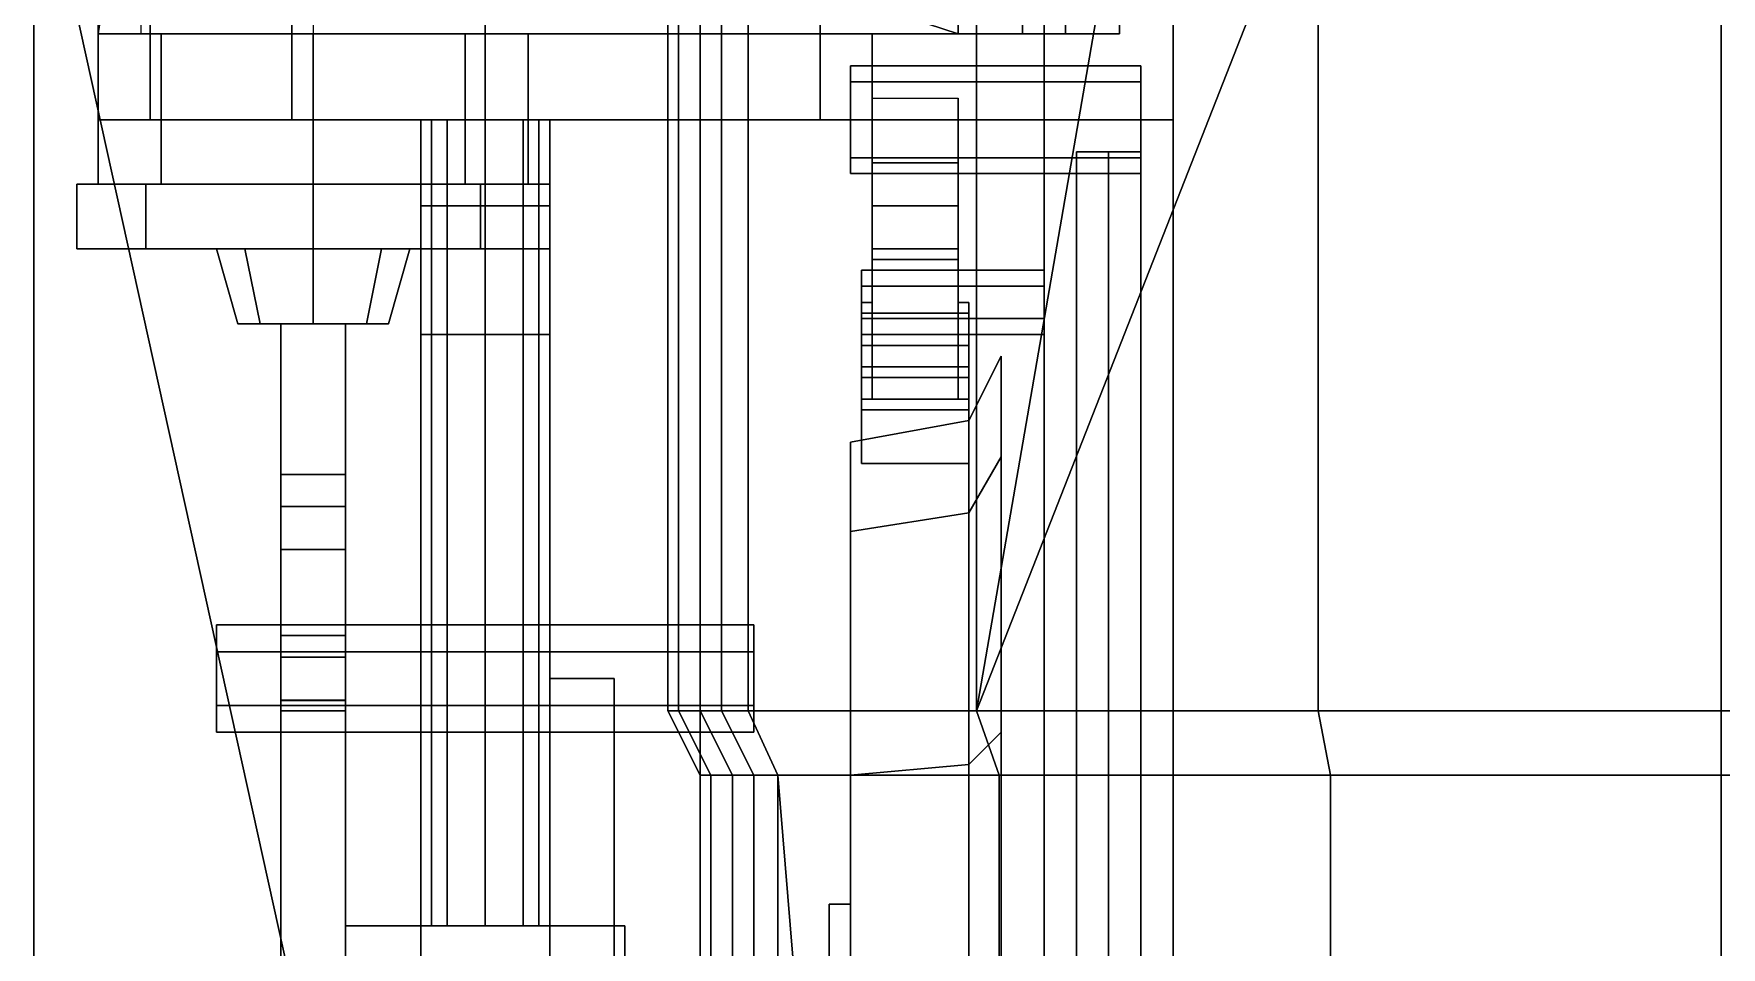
# Model space of a CAD drawing. Header units: millimetres. Extents: x -1.6 to 3, y -15.4 to 27.7.
# Drawn here: x -1.57 to 0, y 2.82 to 3.67 of the extents above; entities that cross this region are included whole.
import ezdxf

# ---------------------------------------------------------------- set-up
doc = ezdxf.new("R2010")
doc.units = ezdxf.units.MM
for name, color, linetype in [('b2', 1, 'Continuous'), ('bar', 1, 'Continuous'), ('s2', 5, 'Continuous'), ('wheels', 2, 'Continuous')]:
    doc.layers.add(name, color=color, linetype=linetype)

msp = doc.modelspace()

# ---------------------------------------------------------------- linework, layer by layer
for points in [[(-0.63, 6.07, 0.8), (-0.63, -6.25, 0.8), (-0.63, -6.25, 1.35), (-0.63, 6.07, 1.35)], [(-0.63, 6.07, 1.35), (-0.63, -6.25, 1.35), (-0.51, -6.25, 1.35), (-0.51, 6.07, 1.35)], [(-0.51, -6.25, 1.35), (-0.51, -6.25, 0.8), (-0.51, 6.07, 0.8), (-0.51, 6.07, 1.35)], [(-0.9054, 5.52, 3.425), (-0.98, 5.52, 3.05), (-0.98, 3.04, 3.05), (-0.9054, 3.04, 3.425)], [(-0.98, 5.52, 3.05), (-0.9054, 5.52, 2.675), (-0.9054, 3.04, 2.675), (-0.98, 3.04, 3.05)], [(-0.693, 5.52, 3.743), (-0.9054, 5.52, 3.425), (-0.9054, 3.04, 3.425), (-0.693, 3.04, 3.743)], [(-0.9054, 5.52, 2.675), (-0.693, 5.52, 2.357), (-0.693, 3.04, 2.357), (-0.9054, 3.04, 2.675)], [(-0.693, 5.52, 2.357), (-0.375, 5.52, 2.1446), (-0.375, 3.04, 2.1446), (-0.693, 3.04, 2.357)], [(-0.5028, 4.14, 3.87), (-0.693, 5.52, 3.743), (-0.693, 3.04, 3.743)], [(-0.375, 5.52, 2.1446), (0, 5.52, 2.07), (0, 3.04, 2.07), (-0.375, 3.04, 2.1446)], [(0, 5.52, 2.07), (0.375, 5.52, 2.1446), (0.375, 3.04, 2.1446), (0, 3.04, 2.07)], [(-0.63, 3.59, 0.8), (-0.63, 4.73, 0.8), (-0.51, 4.73, 0.8), (-0.51, 3.59, 0.8)], [(-1.51, 4.68, 0.72), (-1.4618, 4.68, 0.54), (-1.4618, 3.59, 0.54), (-1.51, 3.59, 0.72)], [(-1.4618, 4.68, 0.54), (-1.33, 4.68, 0.4082), (-1.33, 3.59, 0.4082), (-1.4618, 3.59, 0.54)], [(-1.33, 4.68, 0.4082), (-1.15, 4.68, 0.36), (-1.15, 3.59, 0.36), (-1.33, 3.59, 0.4082)], [(-1.15, 4.68, 0.36), (-0.97, 4.68, 0.4082), (-0.97, 3.59, 0.4082), (-1.15, 3.59, 0.36)], [(-0.97, 4.68, 0.4082), (-0.8382, 4.68, 0.54), (-0.8382, 3.59, 0.54), (-0.97, 3.59, 0.4082)], [(-1.51, 4.6, 1.33), (-1.51, 4.6, 0.72), (-1.51, 3.67, 0.72), (-1.51, 3.67, 1.33)], [(-1.4865, 4.44, 1.43), (-1.51, 4.6, 1.33), (-1.51, 3.67, 1.33), (-1.4865, 3.83, 1.43)], [(-0.71, 4.6, 1.58), (-1.2, 4.44, 1.58), (-1.2, 3.83, 1.58), (-0.71, 3.67, 1.58)], [(-0.8382, 4.6, 0.54), (-0.56, 4.6, 0.9), (-0.56, 3.67, 0.9), (-0.8382, 3.67, 0.54)], [(-0.65, 4.6, 1.56), (-0.71, 4.6, 1.58), (-0.71, 3.67, 1.58), (-0.65, 3.67, 1.56)], [(-0.61, 4.6, 1.51), (-0.65, 4.6, 1.56), (-0.65, 3.67, 1.56), (-0.61, 3.67, 1.51)], [(-0.56, 4.6, 1.21), (-0.61, 4.6, 1.51), (-0.61, 3.67, 1.51), (-0.56, 3.67, 1.21)], [(-0.56, 4.6, 0.9), (-0.56, 4.6, 1.21), (-0.56, 3.67, 1.21), (-0.56, 3.67, 0.9)], [(-0.375, 3.85, 3.9554), (-0.5028, 4.14, 3.87), (-0.693, 3.04, 3.743)], [(-0.95, 3.9, 3.33), (-0.97, 3.9, 3.31), (-0.97, 3.04, 3.31), (-0.95, 3.04, 3.33)], [(-0.97, 3.9, 3.31), (-0.95, 3.9, 3.29), (-0.95, 3.04, 3.29), (-0.97, 3.04, 3.31)], [(-0.93, 3.9, 3.31), (-0.95, 3.9, 3.33), (-0.95, 3.04, 3.33), (-0.93, 3.04, 3.31)], [(-0.95, 3.9, 3.29), (-0.93, 3.9, 3.31), (-0.93, 3.04, 3.31), (-0.95, 3.04, 3.29)], [(-1.1, 1.74, 2.08), (-1.1, 0.9, 2.08), (-1.57, -4.62, 2.08), (-1.57, 3.87, 2.08)], [(-1.57, -4.62, 2.08), (-1.57, -4.62, 2.14), (-1.57, 3.87, 2.14), (-1.57, 3.87, 2.08)], [(-1.57, 3.87, 2.14), (-1.57, -4.62, 2.14), (-1.1, 0.9, 2.14), (-1.1, 1.74, 2.14)], [(-0.95, 3.87, 2.08), (-0.95, 1.74, 2.08), (-1.1, 1.74, 2.08), (-1.57, 3.87, 2.08)], [(-1.57, 3.87, 2.14), (-1.1, 1.74, 2.14), (-0.95, 1.74, 2.14), (-0.95, 3.87, 2.14)], [(-0.95, 3.87, 2.14), (-0.95, 1.74, 2.14), (-0.95, 1.74, 2.08), (-0.95, 3.87, 2.08)], [(-0.375, 3.85, 3.9554), (-0.375, 3.85, 3.9554), (-0.693, 3.04, 3.743), (-0.375, 3.04, 3.9554)], [(0, 3.72, 4.03), (-0.375, 3.85, 3.9554), (-0.375, 3.04, 3.9554), (0, 3.04, 4.03)], [(0.375, 3.85, 3.9554), (0, 3.72, 4.03), (0, 3.04, 4.03), (0.375, 3.04, 3.9554)], [(-1.47, 3.83, 1.5), (-1.4865, 3.83, 1.43), (-1.51, 3.67, 1.33), (-1.47, 3.67, 1.5)], [(-1.2, 3.83, 1.58), (-1.31, 3.83, 1.58), (-1.31, 3.67, 1.58), (-0.71, 3.67, 1.58)], [(-1.4514, 3.53, 1.1886), (-1.51, 3.53, 1.33), (-1.51, 3.67, 1.33), (-1.4514, 3.67, 1.1886)], [(-1.51, 3.53, 1.33), (-1.4514, 3.53, 1.4714), (-1.4514, 3.67, 1.4714), (-1.51, 3.67, 1.33)], [(-1.4618, 3.67, 0.9), (-1.51, 3.67, 0.72), (-1.51, 3.59, 0.72), (-1.4618, 3.59, 0.9)], [(-1.51, 3.67, 1.33), (-1.51, 3.67, 1.33), (-1.51, 3.67, 0.72), (-1.4618, 3.67, 0.9)], [(-1.4514, 3.67, 1.1886), (-1.51, 3.67, 1.33), (-1.4618, 3.67, 0.9)], [(-1.4514, 3.67, 1.4714), (-1.31, 3.67, 1.53), (-1.31, 3.67, 1.58), (-1.47, 3.67, 1.5)], [(-1.33, 3.67, 1.0318), (-1.4618, 3.67, 0.9), (-1.4618, 3.59, 0.9), (-1.33, 3.59, 1.0318)], [(-1.4514, 3.67, 1.1886), (-1.4514, 3.67, 1.1886), (-1.4618, 3.67, 0.9), (-1.33, 3.67, 1.0318)], [(-1.4514, 3.53, 1.4714), (-1.31, 3.53, 1.53), (-1.31, 3.67, 1.53), (-1.4514, 3.67, 1.4714)], [(-1.31, 3.53, 1.13), (-1.4514, 3.53, 1.1886), (-1.4514, 3.67, 1.1886), (-1.31, 3.67, 1.13)], [(-1.31, 3.67, 1.13), (-1.4514, 3.67, 1.1886), (-1.33, 3.67, 1.0318)], [(-1.15, 3.67, 1.08), (-1.33, 3.67, 1.0318), (-1.33, 3.59, 1.0318), (-1.15, 3.59, 1.08)], [(-1.15, 3.67, 1.08), (-1.31, 3.67, 1.13), (-1.33, 3.67, 1.0318)], [(-1.31, 3.53, 1.53), (-1.1686, 3.53, 1.4714), (-1.1686, 3.67, 1.4714), (-1.31, 3.67, 1.53)], [(-1.1686, 3.53, 1.1886), (-1.31, 3.53, 1.13), (-1.31, 3.67, 1.13), (-1.1686, 3.67, 1.1886)], [(-1.15, 3.67, 1.08), (-1.1686, 3.67, 1.1886), (-1.31, 3.67, 1.13)], [(-1.31, 3.67, 1.53), (-1.1686, 3.67, 1.4714), (-0.71, 3.67, 1.58), (-1.31, 3.67, 1.58)], [(-1.11, 3.53, 1.33), (-1.1686, 3.53, 1.1886), (-1.1686, 3.67, 1.1886), (-1.11, 3.67, 1.33)], [(-1.1686, 3.53, 1.4714), (-1.11, 3.53, 1.33), (-1.11, 3.67, 1.33), (-1.1686, 3.67, 1.4714)], [(-1.15, 3.67, 1.08), (-0.97, 3.67, 1.0318), (-1.1686, 3.67, 1.1886)], [(-1.1686, 3.67, 1.4714), (-1.11, 3.67, 1.33), (-0.65, 3.67, 1.56), (-0.71, 3.67, 1.58)], [(-1.11, 3.67, 1.33), (-1.1686, 3.67, 1.1886), (-0.61, 3.67, 1.51), (-0.65, 3.67, 1.56)], [(-1.1686, 3.67, 1.1886), (-0.97, 3.67, 1.0318), (-0.56, 3.67, 1.21), (-0.61, 3.67, 1.51)], [(-0.97, 3.67, 1.0318), (-1.15, 3.67, 1.08), (-1.15, 3.59, 1.08), (-0.97, 3.59, 1.0318)], [(-0.8382, 3.67, 0.9), (-0.97, 3.67, 1.0318), (-0.97, 3.59, 1.0318), (-0.8382, 3.59, 0.9)], [(-0.97, 3.67, 1.0318), (-0.8382, 3.67, 0.9), (-0.56, 3.67, 0.9), (-0.56, 3.67, 1.21)], [(-0.8382, 3.67, 0.54), (-0.79, 3.67, 0.72), (-0.79, 3.59, 0.72), (-0.8382, 3.59, 0.54)], [(-0.79, 3.67, 0.72), (-0.8382, 3.67, 0.9), (-0.8382, 3.59, 0.9), (-0.79, 3.59, 0.72)], [(-0.8382, 3.67, 0.54), (-0.56, 3.67, 0.9), (-0.79, 3.67, 0.72), (-0.8382, 3.67, 0.54)], [(-0.56, 3.67, 0.9), (-0.56, 3.67, 0.9), (-0.8382, 3.67, 0.9), (-0.79, 3.67, 0.72)], [(-0.97, 3.59, 1.0318), (-1.4618, 3.59, 0.9), (-1.51, 3.59, 0.72), (-0.8382, 3.59, 0.9)], [(-0.8382, 3.59, 0.9), (-1.51, 3.59, 0.72), (-1.4618, 3.59, 0.54), (-0.79, 3.59, 0.72)], [(-1.15, 3.59, 1.08), (-1.33, 3.59, 1.0318), (-1.4618, 3.59, 0.9), (-0.97, 3.59, 1.0318)], [(-0.79, 3.59, 0.72), (-1.4618, 3.59, 0.54), (-1.33, 3.59, 0.4082), (-0.8382, 3.59, 0.54)], [(-0.8382, 3.59, 0.54), (-1.33, 3.59, 0.4082), (-1.15, 3.59, 0.36), (-0.97, 3.59, 0.4082)], [(-0.51, 3.59, 0.5), (-0.51, -5.52, 0.5), (-0.63, -5.52, 0.5), (-0.63, 3.59, 0.5)], [(-0.63, 3.59, 0.5), (-0.63, -5.52, 0.5), (-0.63, -5.52, 0.8), (-0.63, 3.59, 0.8)], [(-0.51, 3.59, 0.8), (-0.51, 3.59, 0.5), (-0.63, 3.59, 0.5), (-0.63, 3.59, 0.8)], [(-0.51, -5.52, 0.8), (-0.51, -5.52, 0.5), (-0.51, 3.59, 0.5), (-0.51, 3.59, 0.8)], [(-1.4656, 3.53, 1.1744), (-1.53, 3.53, 1.33), (-1.51, 3.53, 1.33), (-1.4514, 3.53, 1.1886)], [(-1.4656, 3.47, 1.1744), (-1.53, 3.47, 1.33), (-1.53, 3.53, 1.33), (-1.4656, 3.53, 1.1744)], [(-1.53, 3.53, 1.33), (-1.4656, 3.53, 1.4856), (-1.4514, 3.53, 1.4714), (-1.51, 3.53, 1.33)], [(-1.53, 3.47, 1.33), (-1.4656, 3.47, 1.4856), (-1.4656, 3.53, 1.4856), (-1.53, 3.53, 1.33)], [(-1.4656, 3.53, 1.4856), (-1.31, 3.53, 1.55), (-1.31, 3.53, 1.53), (-1.4514, 3.53, 1.4714)], [(-1.4656, 3.47, 1.4856), (-1.31, 3.47, 1.55), (-1.31, 3.53, 1.55), (-1.4656, 3.53, 1.4856)], [(-1.31, 3.53, 1.11), (-1.4656, 3.53, 1.1744), (-1.4514, 3.53, 1.1886), (-1.31, 3.53, 1.13)], [(-1.31, 3.47, 1.11), (-1.4656, 3.47, 1.1744), (-1.4656, 3.53, 1.1744), (-1.31, 3.53, 1.11)], [(-1.31, 3.53, 1.55), (-1.1544, 3.53, 1.4856), (-1.1686, 3.53, 1.4714), (-1.31, 3.53, 1.53)], [(-1.31, 3.47, 1.55), (-1.1544, 3.47, 1.4856), (-1.1544, 3.53, 1.4856), (-1.31, 3.53, 1.55)], [(-1.1544, 3.53, 1.1744), (-1.31, 3.53, 1.11), (-1.31, 3.53, 1.13), (-1.1686, 3.53, 1.1886)], [(-1.1544, 3.47, 1.1744), (-1.31, 3.47, 1.11), (-1.31, 3.53, 1.11), (-1.1544, 3.53, 1.1744)], [(-1.09, 3.53, 1.33), (-1.1544, 3.53, 1.1744), (-1.1686, 3.53, 1.1886), (-1.11, 3.53, 1.33)], [(-1.1544, 3.53, 1.4856), (-1.09, 3.53, 1.33), (-1.11, 3.53, 1.33), (-1.1686, 3.53, 1.4714)], [(-1.09, 3.47, 1.33), (-1.1544, 3.47, 1.1744), (-1.1544, 3.53, 1.1744), (-1.09, 3.53, 1.33)], [(-1.1544, 3.47, 1.4856), (-1.09, 3.47, 1.33), (-1.09, 3.53, 1.33), (-1.1544, 3.53, 1.4856)], [(-1.1544, 3.47, 1.4856), (-1.53, 3.47, 1.33), (-1.4656, 3.47, 1.1744), (-1.09, 3.47, 1.33)], [(-1.31, 3.47, 1.55), (-1.4656, 3.47, 1.4856), (-1.53, 3.47, 1.33), (-1.1544, 3.47, 1.4856)], [(-1.09, 3.47, 1.33), (-1.4656, 3.47, 1.1744), (-1.31, 3.47, 1.11), (-1.1544, 3.47, 1.1744)], [(-1.3736, 3.47, 1.4036), (-1.4, 3.47, 1.34), (-1.38, 3.4, 1.34), (-1.3595, 3.4, 1.3895)], [(-1.4, 3.47, 1.34), (-1.3736, 3.47, 1.2764), (-1.3595, 3.4, 1.2905), (-1.38, 3.4, 1.34)], [(-1.31, 3.47, 1.43), (-1.3736, 3.47, 1.4036), (-1.3595, 3.4, 1.3895), (-1.31, 3.4, 1.41)], [(-1.3736, 3.47, 1.2764), (-1.31, 3.47, 1.25), (-1.31, 3.4, 1.27), (-1.3595, 3.4, 1.2905)], [(-1.2464, 3.47, 1.4036), (-1.31, 3.47, 1.43), (-1.31, 3.4, 1.41), (-1.2605, 3.4, 1.3895)], [(-1.31, 3.47, 1.25), (-1.2464, 3.47, 1.2764), (-1.2605, 3.4, 1.2905), (-1.31, 3.4, 1.27)], [(-1.22, 3.47, 1.34), (-1.2464, 3.47, 1.4036), (-1.2605, 3.4, 1.3895), (-1.24, 3.4, 1.34)], [(-1.2464, 3.47, 1.2764), (-1.22, 3.47, 1.34), (-1.24, 3.4, 1.34), (-1.2605, 3.4, 1.2905)], [(-1.3595, 3.4, 1.2905), (-1.31, 3.4, 1.27), (-1.2605, 3.4, 1.2905), (-1.38, 3.4, 1.34)], [(-1.38, 3.4, 1.34), (-1.2605, 3.4, 1.2905), (-1.24, 3.4, 1.34), (-1.3595, 3.4, 1.3895)], [(-1.3595, 3.4, 1.3895), (-1.24, 3.4, 1.34), (-1.2605, 3.4, 1.3895), (-1.31, 3.4, 1.41)], [(-0.8777, 2.98, 2.6865), (-0.95, 2.98, 3.05), (-0.98, 3.04, 3.05), (-0.9054, 3.04, 2.675)], [(-0.95, 2.98, 3.05), (-0.8777, 2.98, 3.4135), (-0.9054, 3.04, 3.425), (-0.98, 3.04, 3.05)], [(-0.95, 3.04, 3.33), (-0.97, 3.04, 3.31), (-0.94, 2.98, 3.31), (-0.92, 2.98, 3.33)], [(-0.97, 3.04, 3.31), (-0.95, 3.04, 3.29), (-0.92, 2.98, 3.29), (-0.94, 2.98, 3.31)], [(-0.93, 3.04, 3.31), (-0.95, 3.04, 3.33), (-0.92, 2.98, 3.33), (-0.9, 2.98, 3.31)], [(-0.95, 3.04, 3.29), (-0.93, 3.04, 3.31), (-0.9, 2.98, 3.31), (-0.92, 2.98, 3.29)], [(-0.6718, 2.98, 2.3782), (-0.8777, 2.98, 2.6865), (-0.9054, 3.04, 2.675), (-0.693, 3.04, 2.357)], [(-0.8777, 2.98, 3.4135), (-0.6718, 2.98, 3.7218), (-0.693, 3.04, 3.743), (-0.9054, 3.04, 3.425)], [(-0.3635, 2.98, 2.1723), (-0.6718, 2.98, 2.3782), (-0.693, 3.04, 2.357), (-0.375, 3.04, 2.1446)], [(-0.6718, 2.98, 3.7218), (-0.3635, 2.98, 3.9277), (-0.375, 3.04, 3.9554), (-0.693, 3.04, 3.743)], [(0, 2.98, 2.1), (-0.3635, 2.98, 2.1723), (-0.375, 3.04, 2.1446), (0, 3.04, 2.07)], [(-0.3635, 2.98, 3.9277), (0, 2.98, 4), (0, 3.04, 4.03), (-0.375, 3.04, 3.9554)], [(0.3635, 2.98, 2.1723), (0, 2.98, 2.1), (0, 3.04, 2.07), (0.375, 3.04, 2.1446)], [(0, 2.98, 4), (0.3635, 2.98, 3.9277), (0.375, 3.04, 3.9554), (0, 3.04, 4.03)], [(-0.8777, 2.98, 3.4135), (-0.95, 2.98, 3.05), (-0.95, -4.62, 3.05), (-0.8777, -4.62, 3.4135)], [(-0.95, 2.98, 3.05), (-0.8777, 2.98, 2.6865), (-0.8777, -4.62, 2.6865), (-0.95, -4.62, 3.05)], [(-0.92, 2.98, 3.33), (-0.94, 2.98, 3.31), (-0.94, -4.36, 3.31), (-0.92, -4.36, 3.33)], [(-0.94, 2.98, 3.31), (-0.92, 2.98, 3.29), (-0.92, -4.36, 3.29), (-0.94, -4.36, 3.31)], [(-0.9, 2.98, 3.31), (-0.92, 2.98, 3.33), (-0.92, -4.36, 3.33), (-0.9, -4.36, 3.31)], [(-0.92, 2.98, 3.29), (-0.9, 2.98, 3.31), (-0.9, -4.36, 3.31), (-0.92, -4.36, 3.29)], [(-0.6718, 2.98, 3.7218), (-0.8777, 2.98, 3.4135), (-0.7598, 1.55, 3.59), (-0.6718, 1.55, 3.7218)], [(-0.8777, 2.98, 2.6865), (-0.6718, 2.98, 2.3782), (-0.6718, -4.62, 2.3782), (-0.8777, -4.62, 2.6865)], [(-0.8777, 2.98, 3.4135), (-0.8777, -4.62, 3.4135), (-0.7598, 0.55, 3.59), (-0.7598, 1.55, 3.59)], [(-0.3635, 2.98, 3.9277), (-0.6718, 2.98, 3.7218), (-0.6718, 1.55, 3.7218), (-0.3635, 1.55, 3.9277)], [(-0.6718, 2.98, 2.3782), (-0.3635, 2.98, 2.1723), (-0.3635, -4.62, 2.1723), (-0.6718, -4.62, 2.3782)], [(0, 2.98, 4), (-0.3635, 2.98, 3.9277), (-0.3635, 1.55, 3.9277), (0, 1.55, 4)], [(-0.3635, 2.98, 2.1723), (0, 2.98, 2.1), (0, -4.62, 2.1), (-0.3635, -4.62, 2.1723)], [(0, 2.98, 2.1), (0.3635, 2.98, 2.1723), (0.3635, -4.62, 2.1723), (0, -4.62, 2.1)]]:
    msp.add_3dface(points)
at = {"layer": 'b2'}
for points in [[(-1.09, 3.59, 0.98), (-1.09, 3.51, 0.98), (-1.21, 3.51, 0.98), (-1.21, 3.59, 0.98)], [(-1.21, 3.59, 0.91), (-1.21, 1.84, 0.91), (-1.09, 1.84, 0.91), (-1.09, 3.59, 0.91)], [(-1.21, 3.51, 0.98), (-1.21, 1.84, 0.91), (-1.21, 3.59, 0.91), (-1.21, 3.59, 0.98)], [(-1.09, 3.59, 0.91), (-1.09, 1.84, 0.91), (-1.09, 3.51, 0.98), (-1.09, 3.59, 0.98)], [(-1.21, 3.39, 1.02), (-1.21, 3.51, 0.98), (-1.09, 3.51, 0.98), (-1.09, 3.39, 1.02)], [(-1.21, 1.63, 1.02), (-1.21, 1.84, 0.91), (-1.21, 3.51, 0.98), (-1.21, 3.39, 1.02)], [(-1.09, 3.51, 0.98), (-1.09, 1.84, 0.91), (-1.09, 1.63, 1.02), (-1.09, 3.39, 1.02)], [(-1.28, 3.4, 1.37), (-1.28, 3.26, 1.37), (-1.34, 3.26, 1.37), (-1.34, 3.4, 1.37)], [(-1.34, 3.4, 1.3), (-1.34, 3.23, 1.3), (-1.28, 3.23, 1.3), (-1.28, 3.4, 1.3)], [(-1.34, 3.26, 1.37), (-1.34, 3.23, 1.3), (-1.34, 3.4, 1.3), (-1.34, 3.4, 1.37)], [(-1.28, 3.4, 1.3), (-1.28, 3.23, 1.3), (-1.28, 3.26, 1.37), (-1.28, 3.4, 1.37)], [(-1.09, 3.39, 1.02), (-1.09, 1.63, 1.02), (-1.21, 1.63, 1.02), (-1.21, 3.39, 1.02)], [(-1.28, 3.26, 1.37), (-1.28, 3.23, 1.43), (-1.34, 3.23, 1.43), (-1.34, 3.26, 1.37)], [(-1.34, 3.23, 1.43), (-1.34, 3.19, 1.34), (-1.34, 3.23, 1.3), (-1.34, 3.26, 1.37)], [(-1.28, 3.23, 1.3), (-1.28, 3.19, 1.34), (-1.28, 3.23, 1.43), (-1.28, 3.26, 1.37)], [(-1.34, 3.11, 1.43), (-1.34, 3.11, 1.34), (-1.34, 3.19, 1.34), (-1.34, 3.23, 1.43)], [(-1.34, 3.23, 1.3), (-1.34, 3.19, 1.34), (-1.28, 3.19, 1.34), (-1.28, 3.23, 1.3)], [(-1.28, 3.23, 1.43), (-1.28, 3.11, 1.43), (-1.34, 3.11, 1.43), (-1.34, 3.23, 1.43)], [(-1.28, 3.19, 1.34), (-1.28, 3.11, 1.34), (-1.28, 3.11, 1.43), (-1.28, 3.23, 1.43)], [(-1.34, 3.19, 1.34), (-1.34, 3.11, 1.34), (-1.28, 3.11, 1.34), (-1.28, 3.19, 1.34)], [(-1.4, 3.045, 1.4467), (-1.4, 3.095, 1.4467), (-1.4, 3.12, 1.49), (-1.4, 3.02, 1.49)], [(-1.4, 3.02, 1.49), (-1.4, 3.12, 1.49), (-1.4, 3.095, 1.5333), (-1.4, 3.045, 1.5333)], [(-1.4, 3.12, 1.49), (-1.4, 3.095, 1.4467), (-0.9, 3.095, 1.4467), (-0.9, 3.12, 1.49)], [(-1.4, 3.095, 1.5333), (-1.4, 3.12, 1.49), (-0.9, 3.12, 1.49), (-0.9, 3.095, 1.5333)], [(-1.34, 3.11, 1.34), (-1.34, 3.09, 0.42), (-1.28, 3.09, 0.42), (-1.28, 3.11, 1.34)], [(-1.34, 3.04, 1.34), (-1.34, 3.05, 0.42), (-1.34, 3.09, 0.42), (-1.34, 3.11, 1.34)], [(-1.34, 3.11, 1.67), (-1.34, 3.11, 1.34), (-1.28, 3.11, 1.34), (-1.28, 3.11, 1.67)], [(-1.34, 3.04, 1.67), (-1.34, 3.04, 1.34), (-1.34, 3.11, 1.34), (-1.34, 3.11, 1.67)], [(-1.28, 3.11, 1.67), (-1.28, 3.04, 1.67), (-1.34, 3.04, 1.67), (-1.34, 3.11, 1.67)], [(-1.28, 3.09, 0.42), (-1.28, 3.05, 0.42), (-1.28, 3.04, 1.34), (-1.28, 3.11, 1.34)], [(-1.28, 3.11, 1.34), (-1.28, 3.04, 1.34), (-1.28, 3.04, 1.67), (-1.28, 3.11, 1.67)], [(-1.4, 3.095, 1.4467), (-1.4, 3.045, 1.4467), (-0.9, 3.045, 1.4467), (-0.9, 3.095, 1.4467)], [(-1.4, 3.045, 1.5333), (-1.4, 3.095, 1.5333), (-0.9, 3.095, 1.5333), (-0.9, 3.045, 1.5333)], [(-1.34, 3.09, 0.42), (-1.34, 3.05, 0.42), (-1.28, 3.05, 0.42), (-1.28, 3.09, 0.42)], [(-1.09, 3.07, 1.44), (-1.09, 1.65, 1.44), (-1.03, 1.65, 1.44), (-1.03, 3.07, 1.44)], [(-1.03, 3.07, 1.5), (-1.03, 1.65, 1.5), (-1.09, 1.65, 1.5), (-1.09, 3.07, 1.5)], [(-1.09, 3.07, 1.5), (-1.09, 1.65, 1.5), (-1.09, 1.65, 1.44), (-1.09, 3.07, 1.44)], [(-1.03, 1.65, 1.44), (-1.03, 1.65, 1.5), (-1.03, 3.07, 1.5), (-1.03, 3.07, 1.44)], [(-1.34, 3.05, 0.42), (-1.34, 2.55, 0.44), (-1.28, 2.55, 0.44), (-1.28, 3.05, 0.42)], [(-1.34, 3.0497, 0.45), (-1.34, 2.55, 0.47), (-1.34, 2.55, 0.44), (-1.34, 3.05, 0.42)], [(-1.28, 3.04, 1.34), (-1.28, 3.0497, 0.45), (-1.34, 3.0497, 0.45), (-1.34, 3.04, 1.34)], [(-1.28, 3.0497, 0.45), (-1.28, 2.55, 0.47), (-1.34, 2.55, 0.47), (-1.34, 3.0497, 0.45)], [(-1.28, 2.55, 0.44), (-1.28, 2.55, 0.47), (-1.28, 3.0497, 0.45), (-1.28, 3.05, 0.42)], [(-1.4, 3.045, 1.4467), (-1.4, 3.02, 1.49), (-0.9, 3.02, 1.49), (-0.9, 3.045, 1.4467)], [(-1.4, 3.02, 1.49), (-1.4, 3.045, 1.5333), (-0.9, 3.045, 1.5333), (-0.9, 3.02, 1.49)], [(-1.28, 3.04, 1.67), (-1.28, 3.04, 1.34), (-1.34, 3.04, 1.34), (-1.34, 3.04, 1.67)], [(-1.02, 2.84, 0.81), (-1.02, 2.8, 0.81), (-1.28, 2.8, 0.81), (-1.28, 2.84, 0.81)], [(-1.28, 2.84, 0.61), (-1.28, 2.47, 0.61), (-1.02, 2.47, 0.61), (-1.02, 2.84, 0.61)], [(-1.28, 2.84, 0.81), (-1.28, 2.84, 0.61), (-1.02, 2.84, 0.61), (-1.02, 2.84, 0.81)], [(-1.28, 2.42, 0.81), (-1.28, 2.47, 0.61), (-1.28, 2.84, 0.61), (-1.28, 2.84, 0.81)], [(-1.02, 2.84, 0.61), (-1.02, 2.47, 0.61), (-1.02, 2.42, 0.81), (-1.02, 2.84, 0.81)]]:
    msp.add_3dface(points, dxfattribs=at)
at = {"layer": 'bar'}
for points in [[(-1.1854, 3.59, 0.7454), (-1.2, 3.59, 0.71), (-1.2, 2.84, 0.71), (-1.1854, 2.84, 0.7454)], [(-1.2, 3.59, 0.71), (-1.1854, 3.59, 0.6746), (-1.1854, 2.84, 0.6746), (-1.2, 2.84, 0.71)], [(-1.15, 3.59, 0.76), (-1.1854, 3.59, 0.7454), (-1.1854, 2.84, 0.7454), (-1.15, 2.84, 0.76)], [(-1.1854, 3.59, 0.6746), (-1.15, 3.59, 0.66), (-1.15, 2.84, 0.66), (-1.1854, 2.84, 0.6746)], [(-1.1146, 3.59, 0.7454), (-1.15, 3.59, 0.76), (-1.15, 2.84, 0.76), (-1.1146, 2.84, 0.7454)], [(-1.15, 3.59, 0.66), (-1.1146, 3.59, 0.6746), (-1.1146, 2.84, 0.6746), (-1.15, 2.84, 0.66)], [(-1.1, 3.59, 0.71), (-1.1146, 3.59, 0.7454), (-1.1146, 2.84, 0.7454), (-1.1, 2.84, 0.71)], [(-1.1146, 3.59, 0.6746), (-1.1, 3.59, 0.71), (-1.1, 2.84, 0.71), (-1.1146, 2.84, 0.6746)]]:
    msp.add_3dface(points, dxfattribs=at)
at = {"layer": 's2'}
for points in [[(-0.81, 3.64, 0.18), (-0.81, 3.6254, 0.1446), (-0.54, 3.6254, 0.1446), (-0.54, 3.64, 0.18)], [(-0.81, 3.6254, 0.2154), (-0.81, 3.64, 0.18), (-0.54, 3.64, 0.18), (-0.54, 3.6254, 0.2154)], [(-0.54, 3.5546, 0.2154), (-0.54, 3.64, 0.18), (-0.54, 3.6254, 0.1446), (-0.54, 3.54, 0.18)], [(-0.54, 3.59, 0.23), (-0.54, 3.6254, 0.2154), (-0.54, 3.64, 0.18), (-0.54, 3.5546, 0.2154)], [(-0.81, 3.6254, 0.1446), (-0.81, 3.59, 0.13), (-0.54, 3.59, 0.13), (-0.54, 3.6254, 0.1446)], [(-0.81, 3.59, 0.23), (-0.81, 3.6254, 0.2154), (-0.54, 3.6254, 0.2154), (-0.54, 3.59, 0.23)], [(-0.54, 3.54, 0.18), (-0.54, 3.6254, 0.1446), (-0.54, 3.59, 0.13), (-0.54, 3.5546, 0.1446)], [(-0.79, 3.55, 0.61), (-0.79, 3.61, 0.21), (-0.71, 3.61, 0.21), (-0.71, 3.55, 0.61)], [(-0.79, 3.46, 0.42), (-0.79, 3.54, 0.21), (-0.79, 3.61, 0.21), (-0.79, 3.55, 0.61)], [(-0.71, 3.61, 0.21), (-0.71, 3.54, 0.21), (-0.71, 3.46, 0.42), (-0.71, 3.55, 0.61)], [(-0.81, 3.59, 0.13), (-0.81, 3.5546, 0.1446), (-0.54, 3.5546, 0.1446), (-0.54, 3.59, 0.13)], [(-0.81, 3.5546, 0.2154), (-0.81, 3.59, 0.23), (-0.54, 3.59, 0.23), (-0.54, 3.5546, 0.2154)], [(-0.81, 3.5546, 0.1446), (-0.81, 3.54, 0.18), (-0.54, 3.54, 0.18), (-0.54, 3.5546, 0.1446)], [(-0.81, 3.54, 0.18), (-0.81, 3.5546, 0.2154), (-0.54, 3.5546, 0.2154), (-0.54, 3.54, 0.18)], [(-0.79, 3.51, 0.8), (-0.79, 3.55, 0.61), (-0.71, 3.55, 0.61), (-0.71, 3.51, 0.8)], [(-0.79, 3.41, 0.37), (-0.79, 3.46, 0.42), (-0.79, 3.55, 0.61), (-0.79, 3.51, 0.8)], [(-0.71, 3.55, 0.61), (-0.71, 3.46, 0.42), (-0.71, 3.41, 0.37), (-0.71, 3.51, 0.8)], [(-0.57, 3.56, 0.15), (-0.6, 3.56, 0.18), (-0.6, -5.02, 0.18), (-0.57, -5.02, 0.15)], [(-0.6, 3.56, 0.18), (-0.57, 3.56, 0.21), (-0.57, -5.02, 0.21), (-0.6, -5.02, 0.18)], [(-0.54, 3.56, 0.18), (-0.57, 3.56, 0.15), (-0.57, -5.02, 0.15), (-0.54, -5.02, 0.18)], [(-0.57, 3.56, 0.21), (-0.54, 3.56, 0.18), (-0.54, -5.02, 0.18), (-0.57, -5.02, 0.21)], [(-0.71, 3.46, 0.42), (-0.71, 3.54, 0.21), (-0.79, 3.54, 0.21), (-0.79, 3.46, 0.42)], [(-0.79, 3.47, 1.12), (-0.79, 3.51, 0.8), (-0.71, 3.51, 0.8), (-0.71, 3.47, 1.12)], [(-0.79, 3.36, 1.11), (-0.79, 3.45, 0.86), (-0.79, 3.51, 0.8), (-0.79, 3.47, 1.12)], [(-0.79, 3.42, 0.7), (-0.79, 3.41, 0.56), (-0.79, 3.51, 0.8), (-0.79, 3.45, 0.86)], [(-0.79, 3.33, 0.36), (-0.79, 3.41, 0.37), (-0.79, 3.51, 0.8), (-0.79, 3.41, 0.56)], [(-0.71, 3.51, 0.8), (-0.71, 3.45, 0.86), (-0.71, 3.36, 1.11), (-0.71, 3.47, 1.12)], [(-0.71, 3.51, 0.8), (-0.71, 3.41, 0.56), (-0.71, 3.42, 0.7), (-0.71, 3.45, 0.86)], [(-0.71, 3.51, 0.8), (-0.71, 3.41, 0.37), (-0.71, 3.33, 0.36), (-0.71, 3.41, 0.56)], [(-0.71, 3.47, 1.12), (-0.71, 3.36, 1.11), (-0.79, 3.36, 1.11), (-0.79, 3.47, 1.12)], [(-0.71, 3.41, 0.37), (-0.71, 3.46, 0.42), (-0.79, 3.46, 0.42), (-0.79, 3.41, 0.37)], [(-0.8, 3.45, 1.05), (-0.8, 3.435, 1.024), (-0.63, 3.435, 1.024), (-0.63, 3.45, 1.05)], [(-0.8, 3.435, 1.076), (-0.8, 3.45, 1.05), (-0.63, 3.45, 1.05), (-0.63, 3.435, 1.076)], [(-0.79, 3.36, 1.11), (-0.79, 3.39, 0.87), (-0.79, 3.45, 0.86), (-0.79, 3.36, 1.11)], [(-0.79, 3.39, 0.87), (-0.79, 3.42, 0.7), (-0.79, 3.45, 0.86)], [(-0.71, 3.45, 0.86), (-0.71, 3.39, 0.87), (-0.71, 3.36, 1.11)], [(-0.71, 3.45, 0.86), (-0.71, 3.42, 0.7), (-0.71, 3.39, 0.87), (-0.71, 3.45, 0.86)], [(-0.63, 3.405, 1.076), (-0.63, 3.435, 1.076), (-0.63, 3.45, 1.05), (-0.63, 3.39, 1.05)], [(-0.63, 3.39, 1.05), (-0.63, 3.45, 1.05), (-0.63, 3.435, 1.024), (-0.63, 3.405, 1.024)], [(-0.8, 3.435, 1.024), (-0.8, 3.405, 1.024), (-0.63, 3.405, 1.024), (-0.63, 3.435, 1.024)], [(-0.8, 3.405, 1.076), (-0.8, 3.435, 1.076), (-0.63, 3.435, 1.076), (-0.63, 3.405, 1.076)], [(-0.8, 3.27, 0.35), (-0.8, 3.32, 0.34), (-0.8, 3.42, 0.7), (-0.8, 3.35, 0.54)], [(-0.8, 3.32, 0.34), (-0.8, 3.33, 0.36), (-0.8, 3.41, 0.56), (-0.8, 3.42, 0.7)], [(-0.8, 3.39, 0.87), (-0.8, 3.42, 0.7), (-0.79, 3.42, 0.7), (-0.79, 3.39, 0.87)], [(-0.8, 3.35, 0.54), (-0.8, 3.42, 0.7), (-0.8, 3.39, 0.87), (-0.8, 3.36, 0.65)], [(-0.8, 3.42, 0.7), (-0.8, 3.41, 0.56), (-0.79, 3.41, 0.56), (-0.79, 3.42, 0.7)], [(-0.8, 3.41, 0.56), (-0.8, 3.33, 0.36), (-0.79, 3.33, 0.36), (-0.79, 3.41, 0.56)], [(-0.71, 3.33, 0.36), (-0.71, 3.41, 0.37), (-0.79, 3.41, 0.37), (-0.79, 3.33, 0.36)], [(-0.71, 3.42, 0.7), (-0.71, 3.41, 0.56), (-0.7, 3.41, 0.56), (-0.7, 3.42, 0.7)], [(-0.71, 3.39, 0.87), (-0.71, 3.42, 0.7), (-0.7, 3.42, 0.7), (-0.7, 3.39, 0.87)], [(-0.7, 3.33, 0.36), (-0.7, 3.41, 0.56), (-0.71, 3.41, 0.56), (-0.71, 3.33, 0.36)], [(-0.7, 3.42, 0.7), (-0.7, 3.32, 0.34), (-0.7, 3.27, 0.35), (-0.7, 3.35, 0.54)], [(-0.7, 3.41, 0.56), (-0.7, 3.33, 0.36), (-0.7, 3.32, 0.34), (-0.7, 3.42, 0.7)], [(-0.7, 3.39, 0.87), (-0.7, 3.42, 0.7), (-0.7, 3.35, 0.54), (-0.7, 3.36, 0.65)], [(-0.8, 3.405, 1.024), (-0.8, 3.39, 1.05), (-0.63, 3.39, 1.05), (-0.63, 3.405, 1.024)], [(-0.8, 3.39, 1.05), (-0.8, 3.405, 1.076), (-0.63, 3.405, 1.076), (-0.63, 3.39, 1.05)], [(-0.8, 3.38, 0.91), (-0.8, 3.39, 0.87), (-0.7, 3.39, 0.87), (-0.7, 3.38, 0.91)], [(-0.8, 3.36, 0.65), (-0.8, 3.39, 0.87), (-0.8, 3.38, 0.91), (-0.8, 3.36, 0.78)], [(-0.8, 3.36, 0.78), (-0.8, 3.38, 0.91), (-0.8, 3.32, 0.91), (-0.8, 3.36, 0.78)], [(-0.8, 3.32, 0.91), (-0.8, 3.38, 0.91), (-0.7, 3.38, 0.91), (-0.7, 3.32, 0.91)], [(-0.71, 3.36, 1.11), (-0.71, 3.39, 0.87), (-0.79, 3.39, 0.87), (-0.79, 3.36, 1.11)], [(-0.7, 3.38, 0.91), (-0.7, 3.39, 0.87), (-0.7, 3.36, 0.65), (-0.7, 3.36, 0.78)], [(-0.7, 3.32, 0.91), (-0.7, 3.38, 0.91), (-0.7, 3.36, 0.78)], [(-0.8, 3.36, 0.78), (-0.8, 3.32, 0.91), (-0.7, 3.32, 0.91), (-0.7, 3.36, 0.78)], [(-0.7, 3.36, 0.78), (-0.7, 3.36, 0.78), (-0.8, 3.36, 0.78)], [(-0.7, 3.36, 0.78), (-0.7, 3.36, 0.65), (-0.8, 3.36, 0.65), (-0.8, 3.36, 0.78)], [(-0.7, 3.36, 0.65), (-0.7, 3.35, 0.54), (-0.8, 3.35, 0.54), (-0.8, 3.36, 0.65)], [(-0.7, 3.35, 0.54), (-0.7, 3.27, 0.35), (-0.8, 3.27, 0.35), (-0.8, 3.35, 0.54)], [(-0.7, 3.32, 0.34), (-0.7, 3.33, 0.36), (-0.8, 3.33, 0.36), (-0.8, 3.32, 0.34)], [(-0.7, 3.27, 0.35), (-0.7, 3.32, 0.34), (-0.8, 3.32, 0.34), (-0.8, 3.27, 0.35)]]:
    msp.add_3dface(points, dxfattribs=at)
at = {"layer": 'wheels'}
for points in [[(-0.7, 3.31, 0.7), (-0.7, 3.2243, 1.02), (-0.67, 3.2762, 1.05), (-0.67, 3.37, 0.7)], [(-0.7, 3.2243, 0.38), (-0.7, 3.31, 0.7), (-0.67, 3.37, 0.7), (-0.67, 3.2762, 0.35)], [(-0.67, 3.37, 0.7), (-0.67, 2.0638, 1.05), (-0.67, 1.97, 0.7), (-0.67, 3.2762, 0.35)], [(-0.67, 3.2762, 1.05), (-0.67, 2.32, 1.3062), (-0.67, 2.0638, 1.05), (-0.67, 3.37, 0.7)], [(-0.7, 3.31, 0.7), (-0.7, 3.2243, 0.38), (-0.81, 3.2069, 0.39), (-0.81, 3.29, 0.7)], [(-0.7, 3.2243, 1.02), (-0.7, 3.31, 0.7), (-0.81, 3.29, 0.7), (-0.81, 3.2069, 1.01)], [(-0.81, 2.86, 0.7), (-0.81, 2.86, 0.7), (-0.81, 3.29, 0.7), (-0.81, 3.2069, 0.39)], [(-0.81, 2.86, 0.7), (-0.81, 2.765, 0.8645), (-0.81, 3.2069, 1.01), (-0.81, 3.29, 0.7)], [(-0.7, 3.2243, 1.02), (-0.7, 2.99, 1.2543), (-0.67, 3.02, 1.3062), (-0.67, 3.2762, 1.05)], [(-0.7, 2.99, 0.1457), (-0.7, 3.2243, 0.38), (-0.67, 3.2762, 0.35), (-0.67, 3.02, 0.0938)], [(-0.67, 3.2762, 0.35), (-0.67, 1.97, 0.7), (-0.67, 2.0638, 0.35), (-0.67, 3.02, 0.0938)], [(-0.67, 3.02, 1.3062), (-0.67, 2.67, 1.4), (-0.67, 2.32, 1.3062), (-0.67, 3.2762, 1.05)], [(-0.7, 2.99, 1.2543), (-0.7, 3.2243, 1.02), (-0.81, 3.2069, 1.01), (-0.81, 2.98, 1.2369)], [(-0.7, 3.2243, 0.38), (-0.7, 2.99, 0.1457), (-0.81, 2.98, 0.1631), (-0.81, 3.2069, 0.39)], [(-0.81, 2.765, 0.8645), (-0.81, 2.765, 0.8645), (-0.81, 2.98, 1.2369), (-0.81, 3.2069, 1.01)], [(-0.81, 2.765, 0.5355), (-0.81, 2.86, 0.7), (-0.81, 3.2069, 0.39), (-0.81, 2.98, 0.1631)], [(-0.7, 2.67, 0.06), (-0.7, 2.99, 0.1457), (-0.67, 3.02, 0.0938), (-0.67, 2.67)], [(-0.7, 2.99, 1.2543), (-0.7, 2.67, 1.34), (-0.67, 2.67, 1.4), (-0.67, 3.02, 1.3062)], [(-0.67, 3.02, 0.0938), (-0.67, 2.0638, 0.35), (-0.67, 2.32, 0.0938), (-0.67, 2.67)], [(-0.7, 2.99, 0.1457), (-0.7, 2.67, 0.06), (-0.81, 2.67, 0.08), (-0.81, 2.98, 0.1631)], [(-0.7, 2.67, 1.34), (-0.7, 2.99, 1.2543), (-0.81, 2.98, 1.2369), (-0.81, 2.67, 1.32)], [(-0.81, 2.765, 0.8645), (-0.81, 2.575, 0.8645), (-0.81, 2.67, 1.32), (-0.81, 2.98, 1.2369)], [(-0.81, 2.765, 0.5355), (-0.81, 2.765, 0.5355), (-0.81, 2.98, 0.1631), (-0.81, 2.67, 0.08)], [(-0.83, 2.765, 0.5355), (-0.83, 2.86, 0.7), (-0.81, 2.86, 0.7), (-0.81, 2.765, 0.5355)], [(-0.83, 2.48, 0.7), (-0.83, 2.86, 0.7), (-0.83, 2.765, 0.5355), (-0.83, 2.575, 0.5355)], [(-0.83, 2.86, 0.7), (-0.83, 2.765, 0.8645), (-0.81, 2.765, 0.8645), (-0.81, 2.86, 0.7)], [(-0.83, 2.575, 0.8645), (-0.83, 2.765, 0.8645), (-0.83, 2.86, 0.7), (-0.83, 2.48, 0.7)]]:
    msp.add_3dface(points, dxfattribs=at)

doc.saveas('drawing.dxf')
